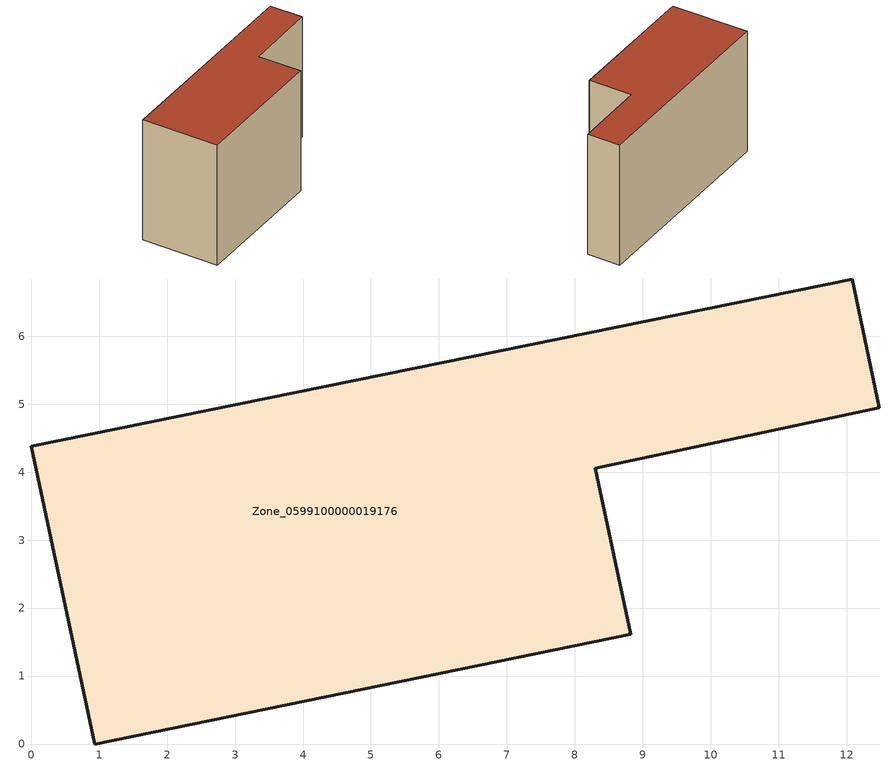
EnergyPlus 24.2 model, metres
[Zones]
Zone_0599100000019176
 floor ground (C_G): 0,4.38 12.08,6.84 12.48,4.95 8.3,4.06 8.82,1.61 0.94,0 z0
 wall outside (C_F): 0.94,0 8.82,1.61 8.3,4.06 12.48,4.95 12.08,6.84 0,4.38 0.94,0 z0:7.36
 roof outside (C_R): 12.08,6.84 0,4.38 0.94,0 8.82,1.61 8.3,4.06 12.48,4.95 z7.36
[BUILDING]
Pand.0599100000019176: North Axis=0; Terrain=City; Loads Convergence Tolerance Value=0.04; Temperature Convergence Tolerance Value=0.4; Solar Distribution=FullExterior; Maximum Number of Warmup Days=25; Minimum Number of Warmup Days=1
[Site:Location]
Rotterdam.The.Hague.AP_ZH_NLD Design_Conditions: Latitude=51.96; Longitude=4.45; Time Zone=1; Elevation=-4.5
[SITE:GROUNDTEMPERATURE:BUILDINGSURFACE]
18, 18, 18, 18, 18, 18, 18, 18, 18, 18, 18, 18
[MATERIAL] Thermal Absorptance=0.9; Solar Absorptance=0.7; Visible Absorptance=0.7
Name | Roughness | Thickness | Conductivity | Density | Specific Heat
G.TI.1946 | MediumSmooth | 0.15 | 1 | 540 | 1210
F.TI.1946 | Rough | 0.3 | 0.857143 | 1920 | 840
R.TI.1946 | MediumRough | 0.2 | 0.1 | 1500 | 1000
[CONSTRUCTION]
C_G: G.TI.1946
C_F: F.TI.1946
C_R: R.TI.1946
[ZONE]
Zone_0599100000019176: Type=1; Multiplier=1; Ceiling Height=Autocalculate; Volume=Autocalculate; Floor Area=autocalculate; Part of Total Floor Area=Yes
[ZONEINFILTRATION:DESIGNFLOWRATE]
Infil_Zone_0599100000019176: Zone or ZoneList or Space or SpaceList=Zone_0599100000019176; Schedule=AlwaysOn; Design Flow Rate Calculation Method=Flow/Area; Flow Rate per Floor Area=0.003; Constant Term Coefficient=1; Temperature Term Coefficient=0; Velocity Term Coefficient=0; Velocity Squared Term Coefficient=0
[HVACTEMPLATE:ZONE:IDEALLOADSAIRSYSTEM]
Zone_0599100000019176: Maximum Heating Supply Air Temperature=50; Minimum Cooling Supply Air Temperature=13; Maximum Heating Supply Air Humidity Ratio=0.0156; Minimum Cooling Supply Air Humidity Ratio=0.0077; Heating Limit=NoLimit; Cooling Limit=NoLimit; Dehumidification Control Type=ConstantSensibleHeatRatio; Cooling Sensible Heat Ratio=0.7; Dehumidification Setpoint=60; Humidification Control Type=None; Humidification Setpoint=30; Outdoor Air Method=None; Outdoor Air Flow Rate per Person=0.00944; Outdoor Air Flow Rate per Zone Floor Area=0; Outdoor Air Flow Rate per Zone=0; Demand Controlled Ventilation Type=None; Outdoor Air Economizer Type=NoEconomizer; Heat Recovery Type=None; Sensible Heat Recovery Effectiveness=0.7; Latent Heat Recovery Effectiveness=0.65
[ZONECONTROL:THERMOSTAT]
ThermostatControl_Zone_0599100000019176: Zone or ZoneList=Zone_0599100000019176; Control Type Schedule=DualSetpointControlType; Control 1=Thermostat_Zone_0599100000019176; Temperature Difference Between Cutout And Setpoint=0
[THERMOSTATSETPOINT:DUALSETPOINT]
Thermostat_Zone_0599100000019176: Heating Setpoint Temperature Schedule=HeatingSetpoint_Zone_0599100000019176; Cooling Setpoint Temperature Schedule=CoolingSetpoint_Zone_0599100000019176
[SCHEDULE:COMPACT]
HeatingSetpoint_Zone_0599100000019176: Through: 12/31, For: AllDays, Until: 24:00, 21
CoolingSetpoint_Zone_0599100000019176: Through: 12/31, For: AllDays, Until: 24:00, 24
DualSetpointControlType: Through: 12/31, For: AllDays, Until: 24:00, 4
AlwaysOn: Through: 12/31, For: AllDays, Until: 24:00, 1
